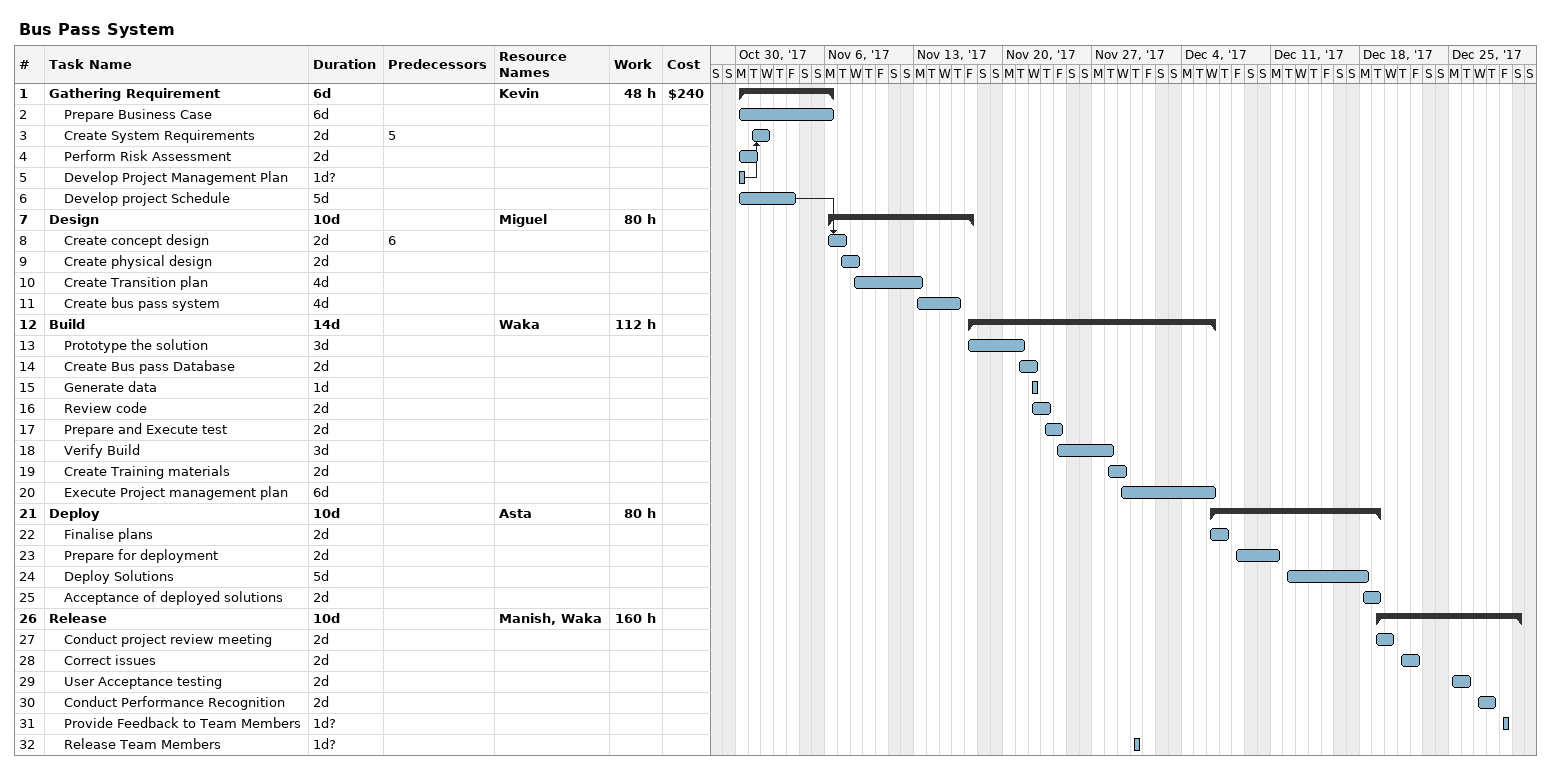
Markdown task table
Bus Pass System

| ID | Level | Task | Duration | Start | Finish | Predecessors | Resources | Work (h) | Cost ($) |
|---|---|---|---|---|---|---|---|---|---|
| 1 | 1 | **Gathering Requirement** | 6d | 2017-10-30 | 2017-11-06 |  | Kevin | 48 | 240 |
| 2 | 2 | Prepare Business Case | 6d | 2017-10-30 | 2017-11-06 |  |  |  |  |
| 3 | 2 | Create System Requirements | 2d | 2017-10-31 | 2017-11-01 | 5 |  |  |  |
| 4 | 2 | Perform Risk Assessment | 2d | 2017-10-30 | 2017-10-31 |  |  |  |  |
| 5 | 2 | Develop Project Management Plan | 1d? | 2017-10-30 | 2017-10-30 |  |  |  |  |
| 6 | 2 | Develop project Schedule | 5d | 2017-10-30 | 2017-11-03 |  |  |  |  |
| 7 | 1 | **Design** | 10d | 2017-11-06 | 2017-11-17 |  | Miguel | 80 |  |
| 8 | 2 | Create concept design | 2d | 2017-11-06 | 2017-11-07 | 6 |  |  |  |
| 9 | 2 | Create physical design | 2d | 2017-11-07 | 2017-11-08 |  |  |  |  |
| 10 | 2 | Create Transition plan | 4d | 2017-11-08 | 2017-11-13 |  |  |  |  |
| 11 | 2 | Create bus pass system | 4d | 2017-11-13 | 2017-11-16 |  |  |  |  |
| 12 | 1 | **Build** | 14d | 2017-11-17 | 2017-12-06 |  | Waka | 112 |  |
| 13 | 2 | Prototype the solution | 3d | 2017-11-17 | 2017-11-21 |  |  |  |  |
| 14 | 2 | Create Bus pass Database | 2d | 2017-11-21 | 2017-11-22 |  |  |  |  |
| 15 | 2 | Generate data | 1d | 2017-11-22 | 2017-11-22 |  |  |  |  |
| 16 | 2 | Review code | 2d | 2017-11-22 | 2017-11-23 |  |  |  |  |
| 17 | 2 | Prepare and Execute test | 2d | 2017-11-23 | 2017-11-24 |  |  |  |  |
| 18 | 2 | Verify Build | 3d | 2017-11-24 | 2017-11-28 |  |  |  |  |
| 19 | 2 | Create Training materials | 2d | 2017-11-28 | 2017-11-29 |  |  |  |  |
| 20 | 2 | Execute Project management plan | 6d | 2017-11-29 | 2017-12-06 |  |  |  |  |
| 21 | 1 | **Deploy** | 10d | 2017-12-06 | 2017-12-19 |  | Asta | 80 |  |
| 22 | 2 | Finalise plans | 2d | 2017-12-06 | 2017-12-07 |  |  |  |  |
| 23 | 2 | Prepare for deployment | 2d | 2017-12-08 | 2017-12-11 |  |  |  |  |
| 24 | 2 | Deploy Solutions | 5d | 2017-12-12 | 2017-12-18 |  |  |  |  |
| 25 | 2 | Acceptance of deployed solutions | 2d | 2017-12-18 | 2017-12-19 |  |  |  |  |
| 26 | 1 | **Release** | 10d | 2017-12-19 | 2017-12-30 |  | Manish, Waka | 160 |  |
| 27 | 2 | Conduct project review meeting | 2d | 2017-12-19 | 2017-12-20 |  |  |  |  |
| 28 | 2 | Correct issues | 2d | 2017-12-21 | 2017-12-22 |  |  |  |  |
| 29 | 2 | User Acceptance testing | 2d | 2017-12-25 | 2017-12-26 |  |  |  |  |
| 30 | 2 | Conduct Performance Recognition | 2d | 2017-12-27 | 2017-12-28 |  |  |  |  |
| 31 | 2 | Provide Feedback to Team Members | 1d? | 2017-12-29 | 2017-12-29 |  |  |  |  |
| 32 | 2 | Release Team Members | 1d? | 2017-11-30 | 2017-11-30 |  |  |  |  |
